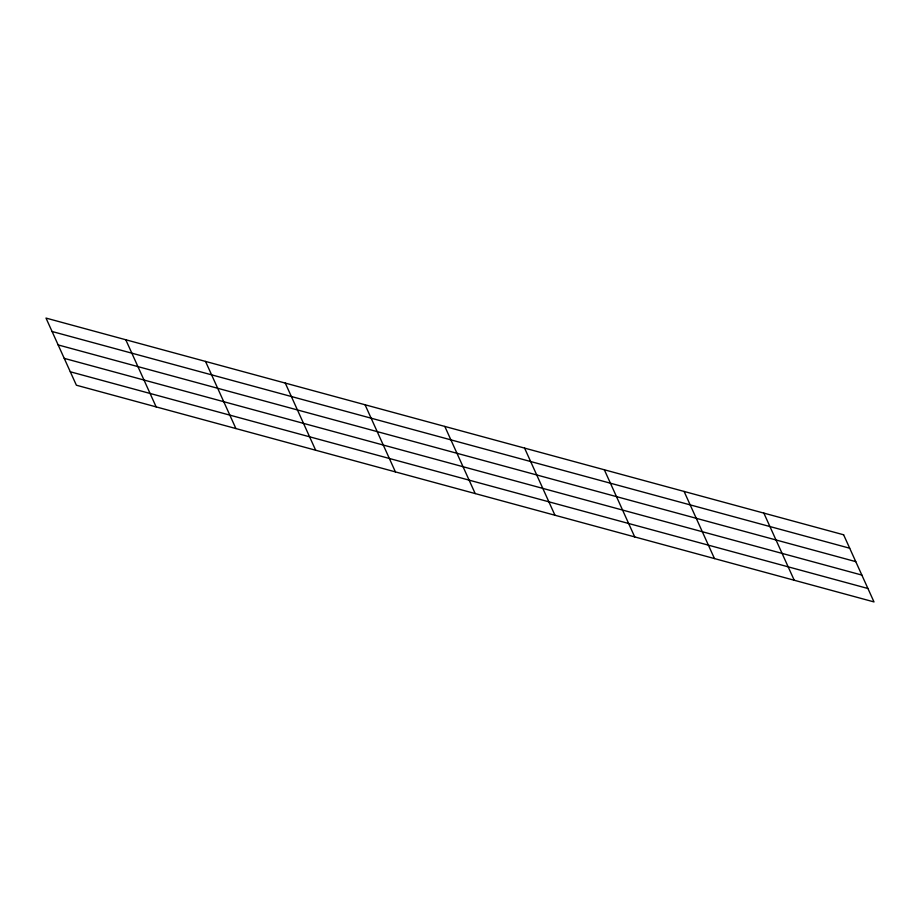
<?xml version="1.0" encoding="UTF-8"?>
<svg xmlns="http://www.w3.org/2000/svg" width="920" height="920" viewBox="0 0 920 920"><rect width="100%" height="100%" fill="white"/><g stroke="black" fill="none" stroke-linecap="round" stroke-linejoin="round"><path stroke-width="1.38" d="M52.072 331.499L849.689 548.216M58.155 344.931L855.772 561.637M64.227 358.363L861.844 575.069M70.311 371.784L867.928 588.501M763.853 513.118L794.236 580.255M684.089 491.441L714.472 558.578M604.336 469.775L634.719 536.912M524.572 448.097L554.955 515.246M444.808 426.431L475.191 493.568M365.044 404.754L395.428 471.902M285.28 383.088L315.663 450.225M205.528 361.422L235.911 428.559M125.764 339.744L156.147 406.881M843.617 534.784L46 318.078L76.383 385.216L874 601.921L843.617 534.784"/></g></svg>
